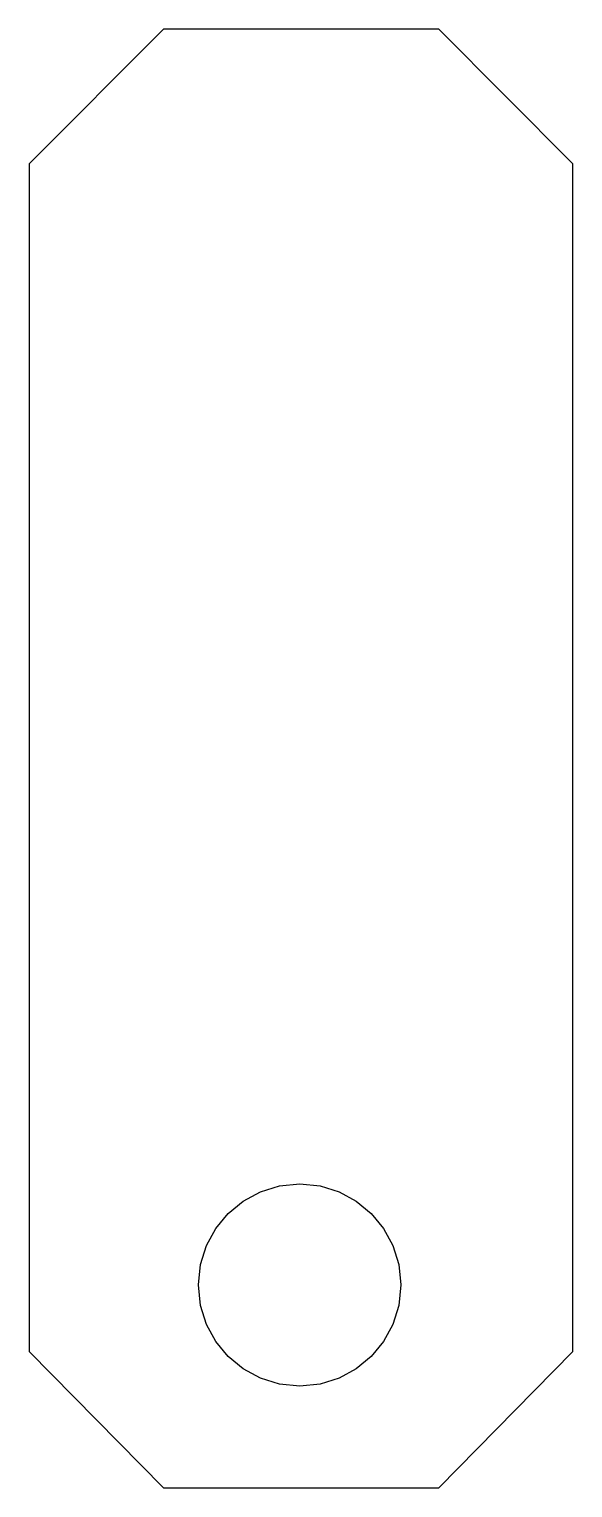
# Model space of a CAD drawing. Extents: x 76.6 to 108.7, y 142.4 to 228.7.
import ezdxf

# ---------------------------------------------------------------- set-up
doc = ezdxf.new("R2010")
doc.units = 0
doc.layers.add('Layer_1', color=7, linetype='CONTINUOUS')

msp = doc.modelspace()

# ---------------------------------------------------------------- linework, layer by layer
at = {"layer": 'Layer_1', "color": 3}
for points in [[(76.559052, 150.512914), (84.516674, 142.447807), (100.808121, 142.447807), (108.747822, 150.512914), (108.747822, 220.764988), (100.808121, 228.736114), (84.516674, 228.736114), (76.559052, 220.764988), (76.559052, 150.512914)], [(98.566766, 154.448263), (98.4451, 153.241371), (98.09616, 152.117265), (97.544024, 151.100032), (96.812772, 150.21375), (95.926489, 149.482498), (94.909256, 148.930361), (93.785151, 148.581422), (92.578259, 148.459756), (91.371366, 148.581422), (90.247261, 148.930361), (89.230028, 149.482498), (88.343746, 150.21375), (87.612497, 151.100032), (87.06036, 152.117265), (86.71142, 153.241371), (86.589754, 154.448263), (86.71142, 155.655155), (87.06036, 156.779258), (87.612497, 157.796491), (88.343746, 158.682773), (89.230028, 159.414025), (90.247264, 159.966162), (91.371366, 160.315101), (92.578259, 160.436767), (93.785151, 160.315101), (94.909256, 159.966162), (95.926489, 159.414025), (96.812772, 158.682776), (97.544024, 157.796494), (98.09616, 156.77926), (98.4451, 155.655155), (98.566766, 154.448263)]]:
    msp.add_lwpolyline(points, close=True, dxfattribs=at)

doc.saveas('drawing.dxf')
